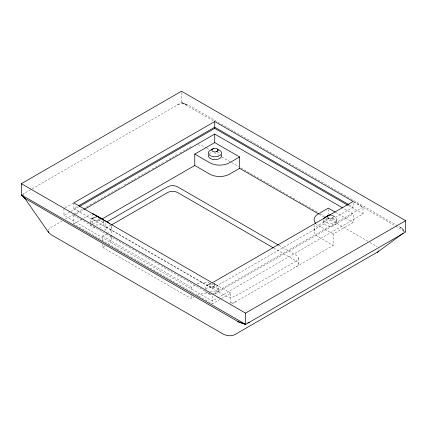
<?xml version="1.0" encoding="UTF-8"?>
<svg xmlns="http://www.w3.org/2000/svg" width="427" height="427" viewBox="0 0 427 427"><rect width="100%" height="100%" fill="white"/><g stroke="black" fill="none" stroke-linecap="round" stroke-linejoin="round"><path stroke-width="0.32" stroke-dasharray="2.13 1.6" d="M23.49 196.014L23.501 194.819L24.072 193.741L25.156 192.86M378.861 250.484L378.877 249.288M403.499 232.283L403.51 231.087L401.914 228.658L405.186 231.615M48.139 230.089L49.788 228.135L61.92 221.133M93.705 217.914L95.408 216.745A3.133 1.809 0 0 0 94.33 219.547A3.133 1.809 0 0 0 99.299 219.425M98.055 220.022L99.336 219.147M208.995 284.478L210.698 283.304M213.345 286.586L215.053 285.412M331.592 218.32L333.295 217.146M91.709 218.741L94.516 217.103M206.999 285.305L209.806 283.667M22.439 194.429L31.513 189.193M32.089 188.857L181.475 102.613L187.33 104.77C184.25 103.708 180.68 103.313 177.669 104.807M65.123 207.901L73.209 203.236M73.823 202.884L73.823 208.568L77.863 206.236M63.97 208.568L63.97 215.395L70.322 211.728M70.898 211.397L78.408 207.058M65.384 219.131L73.471 214.461M74.047 214.13L82.71 209.129M83.292 208.792L93.684 202.793M94.266 202.457L107.545 194.787M108.127 194.456L121.407 186.786M124.294 185.121L135.85 178.449M138.161 177.114L149.712 170.448M152.023 169.113L157.798 165.777M158.374 165.446L163.573 162.441M165.884 161.107L171.659 157.776M172.236 157.44L177.435 154.441M179.746 153.106L185.521 149.77M186.097 149.439L191.296 146.44M116.507 248.578L73.823 223.929L73.823 215.395L75.552 214.397M76.134 214.066L83.639 209.732M73.823 223.929L83.062 218.597M83.639 218.266L91.143 213.932M100.932 219.654L92.296 224.645L92.296 214.53M111.116 225.152L107.081 227.484A6.965 4.024 0 0 0 105.037 230.329L105.037 224.645M102.645 240.444L102.645 236.019L107.326 233.318M102.645 244.239L102.645 247.398L105.245 245.899M102.645 236.019L191.328 287.222L196.009 284.521M102.645 247.398L191.328 298.601L193.927 297.101M328.299 216.996L328.299 219.521L318.195 225.355A13.936 8.044 0 0 0 318.195 236.734L333.225 245.408L333.225 234.028L353.177 222.51L353.177 213.975L343.372 208.312M73.823 208.568L212.267 288.503L353.177 207.148L353.177 202.724M212.267 294.192L363.03 207.148L363.03 213.975L212.267 301.019L63.97 215.395M214.578 293.995L353.177 213.975M130.929 256.905L212.267 303.864L220.93 298.863M221.506 298.526L230.745 293.194L230.745 303.944M231.893 303.907L333.225 245.408M197.909 144.806L202.11 145.73L206.262 147.929M353.802 201.816L363.03 207.148M213.254 120.788L181.475 102.443L188.126 104.861L401.46 228.029L405.186 231.439M353.652 201.843L395.253 225.862M395.829 226.198L405.074 231.535M349.142 204.816L353.177 207.148M348.608 205.649L363.03 213.975M335.649 212.39L353.177 222.51M206.839 148.26L209.145 149.594M214.338 152.588L218.95 155.252M221.832 156.917L231.055 162.244M231.631 162.575L238.554 166.573M240.86 167.902L289.292 195.865M289.869 196.196L296.786 200.194M299.092 201.523L318.12 212.507M320.426 213.842L324.461 216.169M327.344 217.834L367.706 241.138M370.012 242.467L377.281 246.865M319.081 214.205L323.693 216.863M325.993 218.192L328.299 219.521M333.225 234.028L318.195 225.355A13.936 8.044 0 0 1 316.364 224.047M278.98 245.381L296.274 255.362A6.965 4.024 0 0 1 296.274 261.052A6.965 4.024 0 0 1 296.274 266.742M273.792 248.076L296.274 261.052L235.672 296.039A6.965 4.024 0 0 1 225.819 296.039L107.081 227.484A6.965 4.024 0 0 1 105.971 222.632M230.745 293.194L215.715 284.521A13.936 8.044 0 0 0 213.452 283.459M73.823 215.395L212.267 295.329L212.267 303.864M117.089 248.909L130.352 256.568M332.484 215.395L335.126 216.927M214.237 283.667L216.879 285.193M336.887 219.595L336.887 222.44A6.618 3.822 0 0 1 326.847 225.637A6.618 3.822 0 0 1 327.071 219.019A6.618 3.822 0 0 1 336.887 222.44M328.299 209.406L328.299 213.831M323.661 219.74L323.661 222.584M314.133 224.933L314.133 231.466M298.313 258.207L298.313 263.897M218.64 287.862L218.64 290.707M212.267 282.813L212.267 288.503M191.328 287.222L191.328 291.646M191.328 295.441L191.328 298.601M181.475 92.552L181.475 102.613M111.388 227.207L111.388 234.37M111.388 235.005L111.388 239.43M103.35 221.303L103.35 224.148M205.931 289.138A6.618 3.822 0 0 1 216.521 287.83A6.618 3.822 0 0 1 215.075 294.027M210.148 294.299A6.618 3.822 0 0 1 205.414 290.856M205.835 289.154A6.618 3.822 0 0 1 211.386 283.987A6.618 3.822 0 0 1 218.544 288.444A6.618 3.822 0 0 1 209.198 291.246M213.345 283.304A3.133 1.809 0 0 1 214.365 286.149A3.133 1.809 0 0 1 209.353 285.898A3.133 1.809 0 0 1 211.21 283.197M329.633 215.72A6.618 3.822 0 0 1 336.882 219.398A6.618 3.822 0 0 1 330.055 223.342A6.618 3.822 0 0 1 323.677 219.158M209.353 153.789A6.618 3.822 0 0 1 212.384 152.29M217.332 152.231A6.618 3.822 0 0 1 220.465 153.667M331.592 215.037A3.133 1.809 0 0 1 332.281 218.064A3.133 1.809 0 0 1 327.237 217.146M103.291 220.716A6.618 3.822 0 0 1 94.858 224.896M90.545 222.59A6.618 3.822 0 0 1 97.11 217.412M110.929 236.926A13.936 8.044 0 0 1 108.303 244.068M109.888 235.357A13.936 8.044 0 0 1 110.481 236.126M110.929 225.547A13.936 8.044 0 0 1 108.303 232.694M90.641 222.579A6.618 3.822 0 0 1 101.231 221.271A6.618 3.822 0 0 1 99.785 227.463M94.858 227.74A6.618 3.822 0 0 1 90.124 224.292M197.093 283.955A13.936 8.044 0 0 1 209.47 282.439M235.672 301.729A6.965 4.024 0 0 1 230.745 302.908M197.093 295.335A13.936 8.044 0 0 1 210.399 293.979M401.46 228.029L400.414 227.591L401.46 228.029"/><path stroke-width="0.64" d="M24.029 197.247L48.662 232.523L51.224 234.775L223.043 333.978C226.513 335.803 230.906 336.551 234.551 334.805L378.295 251.562M402.928 233.355L377.212 252.442M211.947 149.647L213.655 148.473A3.133 1.809 0 0 1 218.101 150.272A3.133 1.809 0 0 1 213.18 151.596A3.133 1.809 0 0 1 213.655 148.473M216.302 151.756L218.005 150.582M327.237 216.211L328.945 215.037M25.086 198.438L21.35 195.059L21.35 183.679L181.475 91.234L405.65 220.658L405.65 232.037L245.525 324.483L239.67 322.326L241.735 322.94M214.733 121.53L73.823 202.884L212.267 282.813L353.177 201.459L214.733 121.53L214.733 128.356L79.566 206.39M78.44 205.905L214.733 127.219L348.565 204.485M84.215 209.395L214.733 134.046L342.796 207.981M102.085 218.992L194.776 165.479L194.776 154.099L214.733 142.575L239.611 156.944L239.611 168.318L318.51 213.868M107.081 221.8L167.678 186.812A6.965 4.024 0 0 1 177.536 186.812L278.404 245.045M111.698 224.821L167.678 192.497A6.965 4.024 0 0 1 177.536 192.497L273.216 247.74M239.611 156.944L229.512 162.772A13.936 8.044 0 0 1 209.806 162.772L194.776 154.099M239.611 168.318L229.512 174.152A13.936 8.044 0 0 1 209.806 174.152L194.776 165.479M21.35 183.679L245.525 313.108L405.65 220.658M247.804 322.913L249.331 322.289M214.733 128.356L348.026 205.312M335.083 212.064L328.299 208.146L318.195 213.975A13.936 8.044 0 0 0 315.633 223.316M92.296 213.265L107.326 221.939A13.936 8.044 0 0 1 109.888 223.978M48.123 231.285L48.662 232.523M245.525 313.108L245.525 324.483M214.733 134.046L214.733 142.575M217.332 149.386A6.618 3.822 0 0 1 220.316 155.22A6.618 3.822 0 0 1 209.79 155.332A6.618 3.822 0 0 1 212.384 149.445M221.325 154.723A6.618 3.822 0 0 1 215.107 159.623A6.618 3.822 0 0 1 208.563 154.862M327.146 216.836A3.133 1.809 0 0 1 330.541 214.872M100.003 217.909A6.618 3.822 0 0 1 103.078 220.145M96.459 216.58A3.133 1.809 0 0 1 99.854 218.544M323.853 218.581A6.618 3.822 0 0 1 327.674 216.003M245.525 324.312L237.823 321.462L238.874 322.065L25.54 198.726L21.35 194.888L245.525 324.312"/></g></svg>
